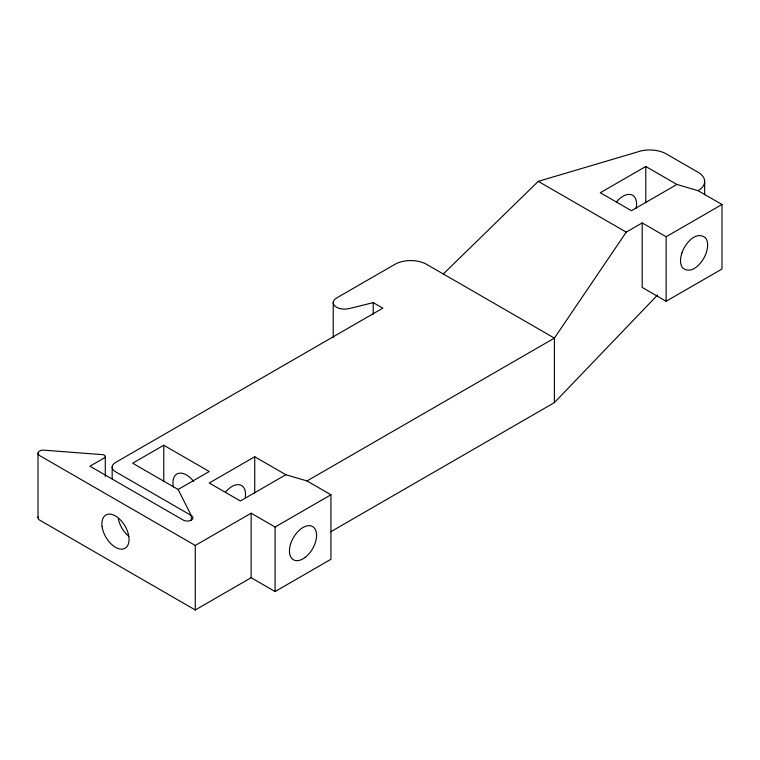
<?xml version="1.0" encoding="UTF-8"?>
<svg xmlns="http://www.w3.org/2000/svg" width="760" height="760" viewBox="0 0 760 760"><rect width="100%" height="100%" fill="white"/><g stroke="black" fill="none" stroke-linecap="round" stroke-linejoin="round"><path stroke-width="1.14" d="M642.19 222.927L642.19 287.432L666.13 301.255L722 269.002L722 204.497L666.13 236.749L642.19 222.927L626.231 232.142L554.401 338.115L307.002 480.947L285.855 474.734L254.733 456.76L209.237 483.027L240.369 500.992L285.855 474.734M330.619 531.829L554.401 402.619L657.637 294.927M38.465 516.515A5.643 3.259 0 0 0 39.406 519.964L195.273 609.966L251.142 577.714L275.082 591.536L330.942 559.284L330.942 494.769L275.082 527.031L251.142 513.2L195.273 545.461L39.406 455.458A5.643 3.259 0 0 1 39.188 451.307L40.185 450.727A5.643 3.259 0 0 1 42.75 450.081L103.046 454.689A3.363 1.947 0 0 1 104.3 457.9L89.927 466.203L183.302 520.115A5.643 3.259 0 0 0 191.159 520.192A5.643 3.259 0 0 0 191.53 515.66L114.978 471.438A11.248 6.498 0 0 1 115.453 462.545L382.822 308.161L373.245 302.632L348.992 308.617A11.286 6.517 0 0 1 335.179 306.299A11.286 6.517 0 0 1 336.528 298.024L394.791 264.394A22.572 13.034 0 0 1 425.676 263.834L443.308 273.98L538.27 181.355L637.203 152.057A23.446 13.537 0 0 1 666.9 154.289L699.029 172.833A22.572 13.034 0 0 1 698.06 190.674L722 204.497M676.913 184.452L645.781 166.478L600.295 192.745L631.417 210.71L676.913 184.452L698.06 190.674M178.115 489.478L209.237 471.504L163.751 445.246L132.63 463.21L178.115 489.478L191.273 515.508L191.273 520.201M538.27 181.355L626.231 232.142M443.308 273.98L554.401 338.115L554.401 402.619M307.002 480.947L330.942 494.769M704.663 181.868L704.663 194.769M666.13 236.749L666.13 301.255M645.781 166.478L645.781 202.834M373.245 302.632L373.245 314.365M333.231 302.433L333.231 337.62M275.082 527.031L275.082 591.536M254.733 456.76L254.733 493.117M251.142 513.2L251.142 577.714M195.273 545.461L195.273 609.966M163.751 445.246L163.751 481.602M112.166 466.925L112.166 478.648M105.288 456.589L105.288 476.529M38 453.207L38 517.712M173.356 486.932A19.19 11.077 60 0 1 178.524 473.347A19.19 11.077 60 0 1 193.762 481.593M128.886 536.341A19.19 11.077 60 0 1 118.284 518.728M225.445 492.195A19.19 11.077 -60 0 1 239.96 484.87A19.19 11.077 -60 0 1 245.309 497.392M616.265 202.236A19.152 11.058 -60 0 1 631.284 194.702A19.152 11.058 -60 0 1 636.12 208.364M681.919 252.928L681.796 253.289A19.19 11.077 -60 0 0 682.613 267.89C692.503 275.747 703.656 261.288 706.344 252.453A19.19 11.077 -60 0 0 705.527 237.87C695.78 230.033 684.693 244.216 681.919 252.928M102.087 526.528A19.19 11.077 60 0 0 124.117 548.701A19.19 11.077 60 0 0 120.194 519.678A19.19 11.077 60 0 0 102.087 526.528M305.273 557.298A19.19 11.077 -60 0 0 313.471 527.136A19.19 11.077 -60 0 0 290.301 545.034A19.19 11.077 -60 0 0 305.273 557.298"/></g></svg>
